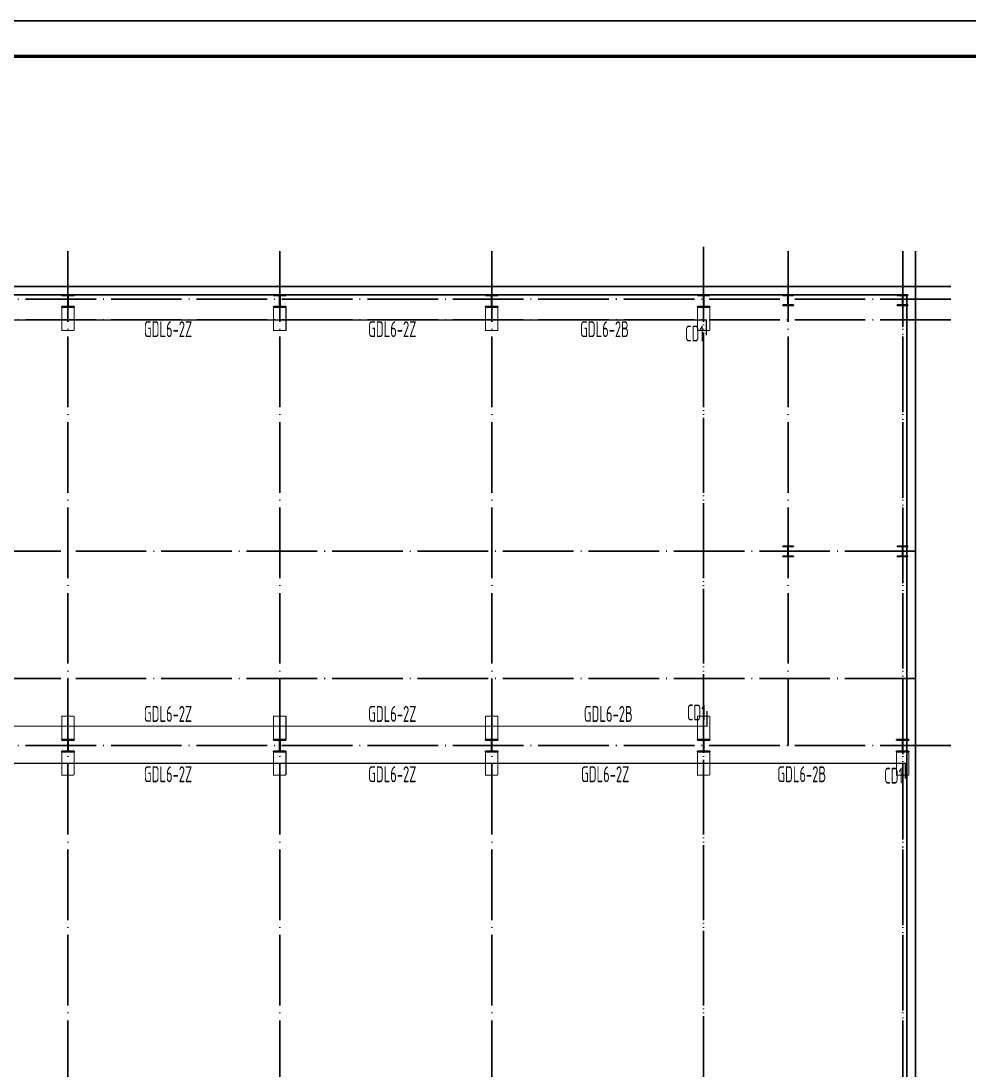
# Model space of a CAD drawing. Extents: x -138012 to 2129925, y -311560 to 0.
# Drawn here: x 752821 to 779668, y -165868 to -136168 of the extents above; entities that cross this region are included whole.
import ezdxf

# ---------------------------------------------------------------- set-up
doc = ezdxf.new("R2010")
doc.units = 0
doc.header["$LTSCALE"] = 1000
doc.header["$MEASUREMENT"] = 0
doc.linetypes.add('DOTE', pattern=[2.42, 2, -0.2, 0.02, -0.2])
for name, color, linetype in [('AXIS', 3, 'CONTINUOUS'), ('DOTE', 253, 'DOTE'), ('PUB_TITLE', 4, 'CONTINUOUS'), ('TEXT', 7, 'CONTINUOUS'), ('字符串标注', 253, 'CONTINUOUS'), ('尺寸标注', 7, 'CONTINUOUS'), ('柱构件', 2, 'CONTINUOUS')]:
    doc.layers.add(name, color=color, linetype=linetype)
doc.styles.add('TSSD_REIN', font='tssdeng.shx', dxfattribs={"width": 0.7, "bigfont": 'tssdchn.shx'})

# ---------------------------------------------------------------- blocks, each defined once
blk = doc.blocks.new('5345234')
at = {"layer": 'AXIS', "const_width": 30}
for points in [[(696953, -182093), (696953, -181433), (697303, -181433)], [(697303, -182093), (697303, -181433)]]:
    blk.add_lwpolyline(points, dxfattribs=at)

msp = doc.modelspace()

# ---------------------------------------------------------------- linework, layer by layer
at = {"layer": 'DOTE', "color": 8, "linetype": 'DOTE'}
for p, q in [((754150.302, -142683.445), (754150.302, -183683.445)), ((760150.302, -142683.445), (760150.302, -183683.445)), ((766150.302, -142683.445), (766150.302, -183683.445)), ((772150.302, -142564.454), (772150.302, -183564.454)), ((772150.302, -142683.445), (772150.302, -183683.445)), ((774550.302, -142683.445), (774550.302, -156683.445)), ((777790.302, -142683.445), (777790.302, -183683.445)), ((777790.302, -142824.735), (777790.302, -183824.735)), ((778150.302, -142683.445), (778150.302, -183683.445)), ((778150.302, -142683.445), (778150.302, -183683.445)), ((779150.302, -143683.445), (699150.302, -143683.445)), ((779150.302, -144043.445), (699150.302, -144043.445)), ((779150.302, -144633.445), (699150.302, -144633.445)), ((778150.302, -151183.445), (699150.302, -151183.445)), ((778150.302, -154783.445), (699150.302, -154783.445)), ((779150.302, -156683.445), (699150.302, -156683.445))]:
    msp.add_line(p, q, dxfattribs=at)
at = {"layer": 'PUB_TITLE'}
msp.add_lwpolyline([(678445.409, -195568.427), (804545.409, -195568.427), (804545.409, -136168.427), (678445.409, -136168.427)], close=True, dxfattribs=at)
at = {"layer": 'PUB_TITLE', "const_width": 100}
msp.add_lwpolyline([(680945.409, -194568.427), (803545.409, -194568.427), (803545.409, -137168.427), (680945.409, -137168.427)], close=True, dxfattribs=at)
at = {"layer": '字符串标注', "const_width": 1.5}
for points in [[(754151.006, -144098.452, 1), (754149.505, -144098.452, 1), (754151.006, -144098.452, 1)], [(760151.006, -144098.452, 1), (760149.505, -144098.452, 1), (760151.006, -144098.452, 1)], [(766151.006, -144098.452, 1), (766149.505, -144098.452, 1), (766151.006, -144098.452, 1)], [(772149.551, -144098.452, -1), (772151.052, -144098.452, -1), (772149.551, -144098.452, -1)], [(754151.006, -156683.445, 1), (754149.505, -156683.445, 1), (754151.006, -156683.445, 1)], [(760151.006, -156683.445, 1), (760149.505, -156683.445, 1), (760151.006, -156683.445, 1)], [(766151.006, -156683.445, 1), (766149.505, -156683.445, 1), (766151.006, -156683.445, 1)], [(772149.551, -156683.445, -1), (772151.052, -156683.445, -1), (772149.551, -156683.445, -1)], [(777789.549, -156683.445, -1), (777791.049, -156683.445, -1), (777789.549, -156683.445, -1)]]:
    msp.add_lwpolyline(points, format="xyb", close=True, dxfattribs=at)
at = {"layer": '尺寸标注'}
for points in [[(700150.302, -143683.445), (778150.302, -143683.445), (778150.302, -182683.445), (700150.302, -182683.445)], [(700390.302, -143923.445), (777910.302, -143923.445), (777910.302, -182443.445), (700390.302, -182443.445)]]:
    msp.add_lwpolyline(points, close=True, dxfattribs=at)
at = {"layer": '柱构件'}
for p, q in [((754325.255, -143923.445), (753975.255, -143923.445)), ((753975.255, -143923.445), (753975.255, -143942.446)), ((753975.255, -143942.446), (754144.256, -143942.446)), ((754144.256, -143942.446), (754144.256, -144254.445)), ((754156.255, -143942.446), (754325.255, -143942.446)), ((754156.255, -144254.445), (754156.255, -143942.446)), ((754325.255, -143942.446), (754325.255, -143923.445)), ((760325.255, -143923.445), (759975.255, -143923.445)), ((759975.255, -143923.445), (759975.255, -143942.446)), ((759975.255, -143942.446), (760144.256, -143942.446)), ((760144.256, -143942.446), (760144.256, -144254.445)), ((760156.255, -143942.446), (760325.255, -143942.446)), ((760156.255, -144254.445), (760156.255, -143942.446)), ((760325.255, -143942.446), (760325.255, -143923.445)), ((766325.255, -143923.445), (765975.255, -143923.445)), ((765975.255, -143923.445), (765975.255, -143942.446)), ((765975.255, -143942.446), (766144.256, -143942.446)), ((766144.256, -143942.446), (766144.256, -144254.445)), ((766156.255, -143942.446), (766325.255, -143942.446)), ((766156.255, -144254.445), (766156.255, -143942.446)), ((766325.255, -143942.446), (766325.255, -143923.445)), ((771975.302, -143923.445), (772325.302, -143923.445)), ((771975.302, -143942.446), (771975.302, -143923.445)), ((772144.302, -143942.446), (771975.302, -143942.446)), ((772144.302, -144254.445), (772144.302, -143942.446)), ((772325.302, -143942.446), (772156.303, -143942.446)), ((772156.303, -143942.446), (772156.303, -144254.445)), ((772325.302, -143923.445), (772325.302, -143942.446)), ((774394.299, -143923.445), (774694.299, -143923.445)), ((774394.299, -143938.442), (774394.299, -143923.445)), ((774539.299, -143938.442), (774394.299, -143938.442)), ((774539.299, -144208.443), (774539.299, -143938.442)), ((774694.299, -143938.442), (774549.299, -143938.442)), ((774549.299, -143938.442), (774549.299, -144208.443)), ((774694.299, -143923.445), (774694.299, -143938.442)), ((777634.299, -143923.445), (777934.299, -143923.445)), ((777634.299, -143938.442), (777634.299, -143923.445)), ((777779.299, -143938.442), (777634.299, -143938.442)), ((777779.299, -144208.443), (777779.299, -143938.442)), ((777934.299, -143938.442), (777789.299, -143938.442)), ((777789.299, -143938.442), (777789.299, -144208.443)), ((777934.299, -143923.445), (777934.299, -143938.442)), ((753975.255, -144254.445), (753975.255, -144273.445)), ((753975.255, -144254.445), (754144.256, -144254.445)), ((753975.255, -144273.445), (753975.255, -144254.445)), ((753975.255, -144254.445), (754144.256, -144254.445)), ((753975.255, -144273.445), (754325.255, -144273.445)), ((754325.255, -144273.445), (753975.255, -144273.445)), ((754156.255, -144254.445), (754325.255, -144254.445)), ((754156.255, -144254.445), (754325.255, -144254.445)), ((754325.255, -144273.445), (754325.255, -144254.445)), ((754325.255, -144254.445), (754325.255, -144273.445)), ((759975.255, -144254.445), (759975.255, -144273.445)), ((759975.255, -144254.445), (760144.256, -144254.445)), ((759975.255, -144273.445), (759975.255, -144254.445)), ((759975.255, -144254.445), (760144.256, -144254.445)), ((759975.255, -144273.445), (760325.255, -144273.445)), ((760325.255, -144273.445), (759975.255, -144273.445)), ((760156.255, -144254.445), (760325.255, -144254.445)), ((760156.255, -144254.445), (760325.255, -144254.445)), ((760325.255, -144273.445), (760325.255, -144254.445)), ((760325.255, -144254.445), (760325.255, -144273.445)), ((765975.255, -144254.445), (765975.255, -144273.445)), ((765975.255, -144254.445), (766144.256, -144254.445)), ((765975.255, -144273.445), (765975.255, -144254.445)), ((765975.255, -144254.445), (766144.256, -144254.445)), ((765975.255, -144273.445), (766325.255, -144273.445)), ((766325.255, -144273.445), (765975.255, -144273.445)), ((766156.255, -144254.445), (766325.255, -144254.445)), ((766156.255, -144254.445), (766325.255, -144254.445)), ((766325.255, -144273.445), (766325.255, -144254.445)), ((766325.255, -144254.445), (766325.255, -144273.445)), ((771975.302, -144273.445), (771975.302, -144254.445)), ((772144.302, -144254.445), (771975.302, -144254.445)), ((771975.302, -144254.445), (771975.302, -144273.445)), ((772144.302, -144254.445), (771975.302, -144254.445)), ((772325.302, -144273.445), (771975.302, -144273.445)), ((771975.302, -144273.445), (772325.302, -144273.445)), ((772325.302, -144254.445), (772156.303, -144254.445)), ((772325.302, -144254.445), (772156.303, -144254.445)), ((772325.302, -144254.445), (772325.302, -144273.445)), ((772325.302, -144273.445), (772325.302, -144254.445)), ((774394.299, -144223.445), (774394.299, -144208.443)), ((774539.299, -144208.443), (774394.299, -144208.443)), ((774694.299, -144223.445), (774394.299, -144223.445)), ((774694.299, -144208.443), (774549.299, -144208.443)), ((774694.299, -144208.443), (774694.299, -144223.445)), ((777634.299, -144223.445), (777634.299, -144208.443)), ((777779.299, -144208.443), (777634.299, -144208.443)), ((777934.299, -144223.445), (777634.299, -144223.445)), ((777934.299, -144208.443), (777789.299, -144208.443)), ((777934.299, -144208.443), (777934.299, -144223.445)), ((774394.299, -151033.445), (774694.299, -151033.445)), ((774394.299, -151048.448), (774394.299, -151033.445)), ((774539.299, -151048.448), (774394.299, -151048.448)), ((774539.299, -151318.443), (774539.299, -151048.448)), ((774694.299, -151048.448), (774549.299, -151048.448)), ((774549.299, -151048.448), (774549.299, -151318.443)), ((774694.299, -151033.445), (774694.299, -151048.448)), ((777634.299, -151033.445), (777934.299, -151033.445)), ((777634.299, -151048.448), (777634.299, -151033.445)), ((777779.299, -151048.448), (777634.299, -151048.448)), ((777779.299, -151318.443), (777779.299, -151048.448)), ((777934.299, -151048.448), (777789.299, -151048.448)), ((777789.299, -151048.448), (777789.299, -151318.443)), ((777934.299, -151033.445), (777934.299, -151048.448)), ((774394.299, -151333.445), (774394.299, -151318.443)), ((774539.299, -151318.443), (774394.299, -151318.443)), ((774694.299, -151333.445), (774394.299, -151333.445)), ((774694.299, -151318.443), (774549.299, -151318.443)), ((774694.299, -151318.443), (774694.299, -151333.445)), ((777634.299, -151333.445), (777634.299, -151318.443)), ((777779.299, -151318.443), (777634.299, -151318.443)), ((777934.299, -151333.445), (777634.299, -151333.445)), ((777934.299, -151318.443), (777789.299, -151318.443)), ((777934.299, -151318.443), (777934.299, -151333.445)), ((754325.255, -156508.445), (753975.255, -156508.445)), ((753975.255, -156508.445), (753975.255, -156527.443)), ((753975.255, -156527.446), (753975.255, -156508.445)), ((753975.255, -156508.445), (754325.255, -156508.445)), ((754325.255, -156527.443), (754325.255, -156508.445)), ((754325.255, -156508.445), (754325.255, -156527.446)), ((760325.255, -156508.445), (759975.255, -156508.445)), ((759975.255, -156508.445), (759975.255, -156527.443)), ((759975.255, -156527.446), (759975.255, -156508.445)), ((759975.255, -156508.445), (760325.255, -156508.445)), ((760325.255, -156527.443), (760325.255, -156508.445)), ((760325.255, -156508.445), (760325.255, -156527.446)), ((766325.255, -156508.445), (765975.255, -156508.445)), ((765975.255, -156508.445), (765975.255, -156527.443)), ((765975.255, -156527.446), (765975.255, -156508.445)), ((765975.255, -156508.445), (766325.255, -156508.445)), ((766325.255, -156527.443), (766325.255, -156508.445)), ((766325.255, -156508.445), (766325.255, -156527.446)), ((771975.302, -156508.445), (772325.302, -156508.445)), ((771975.302, -156527.443), (771975.302, -156508.445)), ((771975.302, -156508.445), (771975.302, -156527.446)), ((772325.302, -156508.445), (771975.302, -156508.445)), ((772325.302, -156508.445), (772325.302, -156527.443)), ((772325.302, -156527.446), (772325.302, -156508.445)), ((777615.298, -156508.445), (777965.299, -156508.445)), ((777615.298, -156527.443), (777615.298, -156508.445)), ((777615.298, -156508.445), (777615.298, -156527.446)), ((777965.299, -156508.445), (777615.298, -156508.445)), ((777965.299, -156508.445), (777965.299, -156527.443)), ((777965.299, -156527.446), (777965.299, -156508.445)), ((753975.255, -156527.443), (754144.256, -156527.443)), ((753975.255, -156527.446), (754144.256, -156527.446)), ((754144.256, -156527.443), (754144.256, -156839.445)), ((754156.255, -156527.443), (754325.255, -156527.443)), ((754156.255, -156839.445), (754156.255, -156527.443)), ((754156.255, -156527.446), (754325.255, -156527.446)), ((759975.255, -156527.443), (760144.256, -156527.443)), ((759975.255, -156527.446), (760144.256, -156527.446)), ((760144.256, -156527.443), (760144.256, -156839.445)), ((760156.255, -156527.443), (760325.255, -156527.443)), ((760156.255, -156839.445), (760156.255, -156527.443)), ((760156.255, -156527.446), (760325.255, -156527.446)), ((765975.255, -156527.443), (766144.256, -156527.443)), ((765975.255, -156527.446), (766144.256, -156527.446)), ((766144.256, -156527.443), (766144.256, -156839.445)), ((766156.255, -156527.443), (766325.255, -156527.443)), ((766156.255, -156839.445), (766156.255, -156527.443)), ((766156.255, -156527.446), (766325.255, -156527.446)), ((772144.302, -156527.443), (771975.302, -156527.443)), ((772144.302, -156527.446), (771975.302, -156527.446)), ((772144.302, -156839.445), (772144.302, -156527.443)), ((772325.302, -156527.443), (772156.303, -156527.443)), ((772156.303, -156527.443), (772156.303, -156839.445)), ((772325.302, -156527.446), (772156.303, -156527.446)), ((777784.299, -156527.443), (777615.298, -156527.443)), ((777784.299, -156527.446), (777615.298, -156527.446)), ((777784.299, -156839.445), (777784.299, -156527.443)), ((777965.299, -156527.443), (777796.299, -156527.443)), ((777796.299, -156527.443), (777796.299, -156839.445)), ((777965.299, -156527.446), (777796.299, -156527.446)), ((753975.255, -156839.445), (753975.255, -156858.442)), ((753975.255, -156839.445), (754144.256, -156839.445)), ((753975.255, -156839.445), (753975.255, -156858.445)), ((753975.255, -156839.445), (754144.256, -156839.445)), ((753975.255, -156858.442), (754325.255, -156858.442)), ((753975.255, -156858.445), (754325.255, -156858.445)), ((754156.255, -156839.445), (754325.255, -156839.445)), ((754156.255, -156839.445), (754325.255, -156839.445)), ((754325.255, -156858.442), (754325.255, -156839.445)), ((754325.255, -156858.445), (754325.255, -156839.445)), ((759975.255, -156839.445), (759975.255, -156858.442)), ((759975.255, -156839.445), (760144.256, -156839.445)), ((759975.255, -156839.445), (759975.255, -156858.445)), ((759975.255, -156839.445), (760144.256, -156839.445)), ((759975.255, -156858.442), (760325.255, -156858.442)), ((759975.255, -156858.445), (760325.255, -156858.445)), ((760156.255, -156839.445), (760325.255, -156839.445)), ((760156.255, -156839.445), (760325.255, -156839.445)), ((760325.255, -156858.442), (760325.255, -156839.445)), ((760325.255, -156858.445), (760325.255, -156839.445)), ((765975.255, -156839.445), (765975.255, -156858.442)), ((765975.255, -156839.445), (766144.256, -156839.445)), ((765975.255, -156839.445), (765975.255, -156858.445)), ((765975.255, -156839.445), (766144.256, -156839.445)), ((765975.255, -156858.442), (766325.255, -156858.442)), ((765975.255, -156858.445), (766325.255, -156858.445)), ((766156.255, -156839.445), (766325.255, -156839.445)), ((766156.255, -156839.445), (766325.255, -156839.445)), ((766325.255, -156858.442), (766325.255, -156839.445)), ((766325.255, -156858.445), (766325.255, -156839.445)), ((771975.302, -156858.442), (771975.302, -156839.445)), ((772144.302, -156839.445), (771975.302, -156839.445)), ((771975.302, -156858.445), (771975.302, -156839.445)), ((772144.302, -156839.445), (771975.302, -156839.445)), ((772325.302, -156858.442), (771975.302, -156858.442)), ((772325.302, -156858.445), (771975.302, -156858.445)), ((772325.302, -156839.445), (772156.303, -156839.445)), ((772325.302, -156839.445), (772156.303, -156839.445)), ((772325.302, -156839.445), (772325.302, -156858.442)), ((772325.302, -156839.445), (772325.302, -156858.445)), ((777615.298, -156858.442), (777615.298, -156839.445)), ((777784.299, -156839.445), (777615.298, -156839.445)), ((777615.298, -156858.445), (777615.298, -156839.445)), ((777784.299, -156839.445), (777615.298, -156839.445)), ((777965.299, -156858.442), (777615.298, -156858.442)), ((777965.299, -156858.445), (777615.298, -156858.445)), ((777965.299, -156839.445), (777796.299, -156839.445)), ((777965.299, -156839.445), (777796.299, -156839.445)), ((777965.299, -156839.445), (777965.299, -156858.442)), ((777965.299, -156839.445), (777965.299, -156858.445))]:
    msp.add_line(p, q, dxfattribs=at)
at = {"layer": '柱构件', "const_width": 35}
for points in [[(706036.698, -145023.783), (706036.698, -144633.445), (772228.687, -144633.445), (772228.687, -145066.19)], [(706058.115, -155743.108), (706058.115, -156133.445), (772246.38, -156133.445), (772246.38, -155700.701)], [(706058.115, -155743.108), (706058.115, -156133.445), (772246.38, -156133.445), (772246.38, -155700.701)], [(700451.698, -157573.783), (700451.698, -157183.445), (777863.355, -157183.445), (777863.355, -157616.19)], [(700451.698, -157573.783), (700451.698, -157183.445), (777863.355, -157183.445), (777863.355, -157616.19)]]:
    msp.add_lwpolyline(points, dxfattribs=at)

# ---------------------------------------------------------------- block references
at = {"layer": '柱构件', "xscale": -1, "rotation": 180}
for p in [(57022.371, -326366.891), (63022.371, -326366.891), (69022.371, -326366.891), (75022.418, -326366.891), (57022.371, -338951.891), (63022.371, -338951.891), (69022.371, -338951.891), (75022.418, -338951.891), (80662.414, -338951.891)]:
    msp.add_blockref('5345234', p, dxfattribs=at)
at = {"layer": '柱构件'}
for p in [(57022.371, 25585), (63022.371, 25585), (69022.371, 25585), (75022.418, 25585)]:
    msp.add_blockref('5345234', p, dxfattribs=at)

# ---------------------------------------------------------------- texts
at = {"layer": 'TEXT', "style": 'TSSD_REIN', "width": 0.6}
for s, p in [('GDL6-2Z', (756302.118, -145119.45)), ('GDL6-2Z', (762651.829, -145119.45)), ('GDL6-2B', (768652.729, -145119.45)), ('CD1', (771625.688, -145242.313)), ('GDL6-2Z', (756302.118, -156010.902)), ('GDL6-2Z', (762651.829, -156010.902)), ('GDL6-2B', (768760.226, -156010.902)), ('CD1', (771679.212, -155971.152)), ('GDL6-2Z', (756302.118, -157719.45)), ('GDL6-2Z', (762651.829, -157719.45)), ('GDL6-2Z', (768679.691, -157719.45)), ('GDL6-2B', (774238.704, -157719.45)), ('CD1', (777264.211, -157759.201))]:
    msp.add_text(s, height=450, dxfattribs=at).set_placement(p)

doc.saveas('drawing.dxf')
